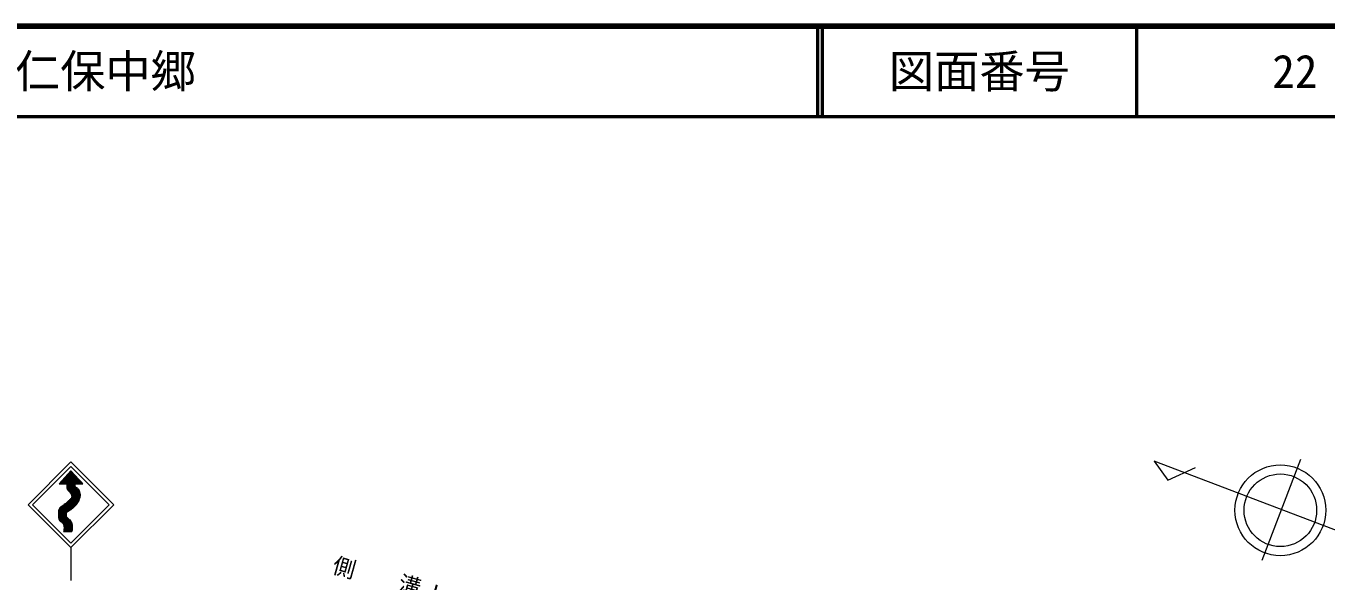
# Model space of a CAD drawing. Units: millimetres, scale not verified. Extents: x 40000 to 680000, y 20000 to 380000.
# Drawn here: x 421254 to 564938, y 318569 to 380000 of the extents above; entities that cross this region are included whole.
import ezdxf
from ezdxf.enums import TextEntityAlignment as Align

# ---------------------------------------------------------------- set-up
doc = ezdxf.new("R2010")
doc.units = ezdxf.units.MM
doc.header["$LTSCALE"] = 1000
for name, color, linetype, lineweight in [('M-BMK-SRVR', 3, 'Continuous', 13), ('M-STR-HTXT', 7, 'Continuous', 13), ('M-STR-STRC', 7, 'Continuous', 13), ('M-TTL', 2, 'Continuous', 140), ('M-TTL-LINE', 7, 'Continuous', 50)]:
    doc.layers.add(name, color=color, linetype=linetype, lineweight=lineweight)
doc.layers.add('M-TTL-TXT', color=7, linetype='Continuous')
doc.styles.add('ＭＳ ゴシック', font='')
doc.styles.get('ＭＳ ゴシック').set_extended_font_data('MS Gothic')

msp = doc.modelspace()

# ---------------------------------------------------------------- linework, layer by layer
at = {"layer": 'M-BMK-SRVR'}
for p, q in [((557881, 320973), (562156, 332131)), ((545930, 331906), (547473, 329814)), ((569303, 323033), (545930, 331906)), ((547473, 329814), (550518, 331221))]:
    msp.add_line(p, q, dxfattribs=at)
for radius in [5016, 4013]:
    msp.add_circle((559893, 326491), radius, dxfattribs=at)
at = {"layer": 'M-STR-STRC'}
for p, q in [((421483, 327105), (426220, 331843)), ((421978, 327105), (426220, 331348)), ((426220, 330857), (424920, 329428)), ((424972, 329428), (426307, 330762)), ((425113, 329428), (426374, 330688)), ((425255, 329428), (426441, 330614)), ((425396, 329428), (426509, 330540)), ((425824, 330421), (426239, 330836)), ((426962, 329428), (425893, 330497)), ((427104, 329428), (425960, 330571)), ((427245, 329428), (426028, 330645)), ((427387, 329428), (426095, 330719)), ((427445, 329510), (426162, 330793)), ((426220, 331843), (430958, 327105)), ((426220, 331348), (430463, 327105)), ((426220, 330857), (427520, 329428)), ((424920, 329428), (425790, 329428)), ((424982, 329428), (424950, 329460)), ((425124, 329428), (425017, 329534)), ((425265, 329428), (425085, 329608)), ((425407, 329428), (425152, 329682)), ((425548, 329428), (425219, 329756)), ((425689, 329428), (425287, 329830)), ((427219, 328040), (425354, 329904)), ((427226, 328174), (425421, 329978)), ((427219, 328322), (425489, 330052)), ((425538, 329428), (426576, 330466)), ((427191, 328492), (425556, 330127)), ((426639, 329185), (425624, 330201)), ((425679, 329428), (426643, 330392)), ((426645, 329321), (425691, 330275)), ((426679, 329428), (425758, 330349)), ((425764, 329089), (426845, 330170)), ((427140, 327694), (425765, 329070)), ((427174, 327801), (425770, 329206)), ((425772, 329237), (426778, 330244)), ((425774, 328957), (426913, 330096)), ((427200, 327917), (425781, 329336)), ((425786, 329393), (426711, 330318)), ((425808, 328850), (426980, 330022)), ((426821, 329428), (425826, 330423)), ((425861, 328761), (427048, 329948)), ((425923, 328682), (426659, 329418)), ((425989, 328607), (426638, 329255)), ((426057, 328532), (426655, 329131)), ((426121, 328456), (426729, 329063)), ((426661, 329428), (427520, 329428)), ((426669, 329428), (427115, 329873)), ((426810, 329428), (427182, 329799)), ((426952, 329428), (427250, 329725)), ((427093, 329428), (427317, 329651)), ((427235, 329428), (427384, 329577)), ((427376, 329428), (427452, 329503)), ((427518, 329428), (427519, 329429)), ((424849, 326194), (427181, 328526)), ((424850, 326336), (427145, 328631)), ((424852, 326055), (427209, 328411)), ((424852, 325913), (427222, 328283)), ((424854, 325774), (427226, 328146)), ((424864, 325643), (427212, 327991)), ((424887, 325524), (427178, 327815)), ((427100, 327592), (425787, 328906)), ((426702, 327001), (426073, 327630)), ((426768, 327076), (426143, 327701)), ((426182, 328375), (426821, 329014)), ((427056, 327495), (426192, 328359)), ((426833, 327153), (426207, 327779)), ((426235, 328287), (426905, 328956)), ((426894, 327233), (426262, 327865)), ((426279, 328189), (426982, 328892)), ((426282, 327909), (427100, 328727)), ((426951, 327318), (426300, 327968)), ((427005, 327405), (426301, 328109)), ((426307, 328075), (427046, 328814)), ((427103, 328721), (426798, 329026)), ((421483, 327105), (426220, 322368)), ((421978, 327105), (426220, 322863)), ((426361, 324796), (424849, 326308)), ((426366, 324649), (424850, 326166)), ((426336, 324962), (424858, 326440)), ((424864, 326492), (425557, 327184)), ((426282, 325158), (424881, 326560)), ((425683, 325899), (424920, 326662)), ((424926, 325422), (425688, 326184)), ((424964, 326732), (425074, 326843)), ((425686, 326037), (424976, 326747)), ((425687, 326178), (425046, 326819)), ((425744, 326262), (425124, 326881)), ((425832, 326315), (425208, 326939)), ((425922, 326366), (425293, 326996)), ((426010, 326420), (425377, 327053)), ((426095, 326476), (425460, 327111)), ((426179, 326534), (425541, 327172)), ((426260, 326594), (425620, 327234)), ((426339, 326657), (425698, 327298)), ((426415, 326722), (425775, 327363)), ((425803, 326299), (427103, 327599)), ((426490, 326789), (425850, 327428)), ((426562, 326858), (425925, 327495)), ((426633, 326928), (426000, 327561)), ((426182, 326536), (426928, 327282)), ((426220, 322863), (430463, 327105)), ((426220, 322368), (430958, 327105)), ((426363, 324511), (424852, 326022)), ((426356, 324377), (424852, 325881)), ((426342, 324250), (424856, 325736)), ((426311, 324139), (424874, 325576)), ((424983, 325338), (425686, 326040)), ((425056, 325269), (425683, 325896)), ((425136, 325207), (425720, 325791)), ((425215, 325146), (425772, 325702)), ((425292, 325080), (425845, 325634)), ((425356, 325003), (425923, 325570)), ((425406, 324912), (426002, 325508)), ((426169, 324139), (425412, 324897)), ((425425, 324223), (426303, 325102)), ((425439, 324803), (426078, 325443)), ((425446, 324386), (426262, 325203)), ((425454, 324677), (426148, 325371)), ((425458, 324539), (426212, 325293)), ((425482, 324139), (426331, 324989)), ((425623, 324139), (426352, 324868)), ((425765, 324139), (426365, 324739)), ((425409, 324139), (426326, 324139)), ((425462, 324139), (425418, 324184)), ((425604, 324139), (425437, 324306)), ((426028, 324139), (425450, 324717)), ((425745, 324139), (425450, 324434)), ((425887, 324139), (425458, 324568)), ((425906, 324139), (426366, 324599)), ((426048, 324139), (426361, 324453)), ((426189, 324139), (426348, 324298)), ((426220, 322368), (426220, 318733))]:
    msp.add_line(p, q, dxfattribs=at)
for points in [[(425790, 329428), (425789, 329426), (425789, 329426), (425789, 329424), (425789, 329421), (425789, 329419), (425788, 329416), (425788, 329411), (425788, 329408), (425787, 329404), (425787, 329398), (425786, 329395), (425786, 329390), (425779, 329318), (425773, 329277), (425770, 329205), (425767, 329147), (425763, 329115), (425765, 329057), (425767, 329009), (425768, 328981), (425779, 328935), (425790, 328891), (425799, 328866), (425820, 328826), (425840, 328786), (425857, 328766), (425884, 328730), (425914, 328690), (425934, 328670), (425966, 328633), (426001, 328593), (426023, 328572), (426057, 328531), (426093, 328490), (426114, 328467), (426147, 328423), (426175, 328385), (426190, 328364), (426214, 328324), (426237, 328284), (426250, 328262), (426267, 328220), (426283, 328180), (426292, 328158), (426300, 328115), (426308, 328076), (426311, 328052), (426307, 328012), (426301, 327958), (426291, 327926), (426268, 327877), (426242, 327823), (426221, 327796), (426184, 327750), (426145, 327700), (426119, 327675), (426073, 327630), (426028, 327585), (426000, 327562), (425952, 327518), (425892, 327464), (425858, 327434), (425796, 327381), (425738, 327331), (425705, 327302), (425644, 327254), (425585, 327206), (425551, 327179), (425490, 327133), (425427, 327086), (425391, 327062), (425326, 327018), (425284, 326989), (425260, 326975), (425218, 326946), (425176, 326918), (425152, 326903), (425113, 326872), (425074, 326843), (425052, 326827), (425018, 326792), (424986, 326759), (424967, 326740), (424942, 326701), (424911, 326650), (424898, 326617), (424881, 326560), (424862, 326499), (424861, 326463), (424854, 326400), (424848, 326332), (424850, 326294), (424849, 326226), (424849, 326155), (424851, 326116), (424852, 326045), (424852, 325970), (424851, 325929), (424852, 325854), (424854, 325782), (424853, 325742), (424861, 325671), (424869, 325604), (424872, 325566), (424893, 325503), (424913, 325445), (424928, 325412), (424964, 325362), (424998, 325315), (425026, 325295), (425070, 325257), (425117, 325217), (425149, 325201), (425197, 325161), (425246, 325120), (425278, 325100), (425318, 325051), (425360, 324999), (425385, 324968), (425409, 324905), (425443, 324818), (425447, 324763), (425454, 324670), (425462, 324573), (425457, 324517), (425449, 324420), (425443, 324342), (425437, 324298), (425424, 324221), (425419, 324189), (425417, 324178), (425409, 324139)], [(426661, 329428), (426660, 329426), (426660, 329425), (426660, 329424), (426660, 329421), (426659, 329419), (426659, 329415), (426658, 329411), (426658, 329408), (426657, 329403), (426656, 329398), (426656, 329395), (426655, 329389), (426650, 329352), (426645, 329332), (426642, 329294), (426639, 329264), (426636, 329246), (426637, 329216), (426638, 329191), (426639, 329176), (426646, 329152), (426653, 329131), (426662, 329120), (426676, 329102), (426687, 329090), (426694, 329086), (426707, 329077), (426722, 329067), (426730, 329062), (426745, 329054), (426761, 329044), (426771, 329040), (426787, 329031), (426804, 329023), (426814, 329020), (426830, 329009), (426923, 328943), (426984, 328908), (427047, 328813), (427110, 328717), (427140, 328658), (427175, 328548), (427210, 328434), (427218, 328365), (427224, 328246), (427229, 328126), (427224, 328057), (427204, 327939), (427181, 327811), (427160, 327740), (427111, 327619), (427064, 327502), (427028, 327439), (426960, 327332), (426893, 327226), (426849, 327170), (426767, 327074), (426686, 326980), (426637, 326931), (426548, 326844), (426486, 326784), (426450, 326752), (426385, 326696), (426320, 326640), (426282, 326610), (426213, 326559), (426142, 326506), (426101, 326479), (426027, 326431), (425949, 326380), (425903, 326356), (425822, 326310), (425808, 326301), (425799, 326297), (425785, 326289), (425770, 326280), (425762, 326276), (425749, 326266), (425737, 326257), (425730, 326252), (425719, 326241), (425709, 326231), (425704, 326224), (425698, 326211), (425691, 326198), (425689, 326190), (425686, 326176), (425683, 326161), (425684, 326152), (425683, 326136), (425683, 326120), (425684, 326110), (425684, 326094), (425685, 326077), (425686, 326068), (425686, 326051), (425686, 326036), (425685, 326027), (425685, 326013), (425684, 325998), (425684, 325990), (425683, 325975), (425682, 325961), (425681, 325954), (425681, 325940), (425681, 325926), (425679, 325918), (425682, 325905), (425696, 325833), (425716, 325794), (425753, 325730), (425795, 325659), (425846, 325639), (425908, 325584), (425977, 325522), (426026, 325498), (426090, 325431), (426158, 325360), (426201, 325322), (426246, 325235), (426309, 325114), (426324, 325036), (426347, 324902), (426370, 324764), (426368, 324683), (426364, 324543), (426361, 324431), (426357, 324368), (426343, 324257), (426337, 324211), (426335, 324195), (426326, 324139)]]:
    msp.add_open_spline(points, degree=3, knots=[0, 0, 0, 0, 1, 1, 1, 2, 2, 2, 3, 3, 3, 4, 4, 4, 5, 5, 5, 6, 6, 6, 7, 7, 7, 8, 8, 8, 9, 9, 9, 10, 10, 10, 11, 11, 11, 12, 12, 12, 13, 13, 13, 14, 14, 14, 15, 15, 15, 16, 16, 16, 17, 17, 17, 18, 18, 18, 19, 19, 19, 20, 20, 20, 21, 21, 21, 22, 22, 22, 23, 23, 23, 24, 24, 24, 25, 25, 25, 26, 26, 26, 27, 27, 27, 28, 28, 28, 29, 29, 29, 30, 30, 30, 31, 31, 31, 32, 32, 32, 33, 33, 33, 34, 34, 34, 35, 35, 35, 36, 36, 36, 37, 37, 37, 38, 38, 38, 39, 39, 39, 40, 40, 40, 41, 41, 41, 42, 42, 42, 43, 43, 43, 44, 44, 44, 44], dxfattribs=at)
at = {"layer": 'M-TTL'}
msp.add_line((680000, 380000), (40000, 380000), dxfattribs=at)
at = {"layer": 'M-TTL-LINE'}
for p, q in [((508747, 380000), (508747, 370000)), ((509247, 380000), (509247, 370000)), ((543997, 380000), (543997, 370000)), ((40000, 370000), (680000, 370000))]:
    msp.add_line(p, q, dxfattribs=at)

# ---------------------------------------------------------------- texts
at = {"layer": 'M-STR-HTXT', "style": 'ＭＳ ゴシック'}
msp.add_text('側\u3000\u3000溝 L=129.0', height=1833, rotation=344.339, dxfattribs=at).set_placement((464453, 316400), align=Align.BOTTOM_CENTER)
at = {"layer": 'M-TTL-TXT', "style": 'ＭＳ ゴシック'}
msp.add_text('山口市仁保中郷', height=3666, dxfattribs=at).set_placement((405024, 375000), align=Align.MIDDLE_LEFT)
for s, p in [('図面番号', (526622, 375000)), ('22', (561497, 375000))]:
    msp.add_text(s, height=3666, dxfattribs=at).set_placement(p, align=Align.MIDDLE_CENTER)

doc.saveas('drawing.dxf')
